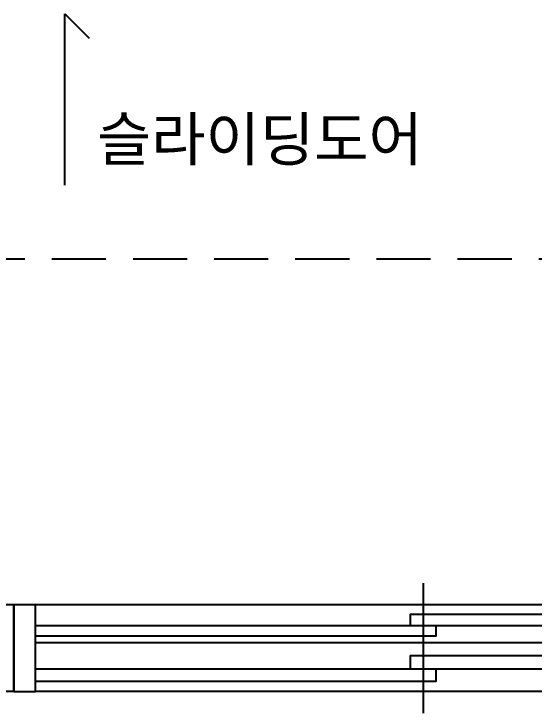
# Model space of a CAD drawing. Header units: millimetres. Extents: x 0 to 460473, y -68369 to 85219.
# Drawn here: x 258726 to 259927, y 27949 to 29565 of the extents above; entities that cross this region are included whole.
import ezdxf

# ---------------------------------------------------------------- set-up
doc = ezdxf.new("R2010")
doc.units = ezdxf.units.MM
doc.header["$LTSCALE"] = 50
doc.linetypes.add('HIDDEN2', pattern=[0.1875, 0.125, -0.0625])
for name, color, linetype in [('fur', 6, 'Continuous'), ('ha', 8, 'Continuous'), ('hid', 8, 'HIDDEN2'), ('text', 7, 'Continuous'), ('win', 4, 'Continuous')]:
    doc.layers.add(name, color=color, linetype=linetype)
doc.styles.add('N 맑은고딕', font='malgun.ttf')

# ---------------------------------------------------------------- blocks, each defined once
blk = doc.blocks.new('EWEDSF')
at = {"layer": 'win'}
for p, q in [((226679, 28249.2), (226679, 27949.2)), ((229374, 28199.2), (225784, 28199.2)), ((229364, 28111.7), (225784, 28111.7)), ((229374, 27999.2), (225784, 27999.2)), ((229364, 27999.2), (225784, 27999.2))]:
    blk.add_line(p, q, dxfattribs=at)
at = {"layer": 'win', "ltscale": 10}
blk.add_lwpolyline([(225734, 28199.2), (225634, 28199.2), (225634, 27999.7), (225734, 27999.7)], close=True, dxfattribs=at)
at = {"layer": 'win'}
blk.add_lwpolyline([(225734, 27999.2), (225784, 27999.2), (225784, 28199.2), (225734, 28199.2)], close=True, dxfattribs=at)
for points in [[(227604.8, 28176.7), (226649, 28176.7), (226649, 28151.7), (227604.8, 28151.7)], [(225784, 28151.7), (226709, 28151.7), (226709, 28126.7), (225784, 28126.7)], [(227604.8, 28081.7), (226649, 28081.7), (226649, 28051.7), (227604.8, 28051.7)], [(225784, 28051.7), (226709, 28051.7), (226709, 28021.7), (225784, 28021.7)]]:
    blk.add_lwpolyline(points, dxfattribs=at)

msp = doc.modelspace()

# ---------------------------------------------------------------- linework, layer by layer
at = {"layer": 'fur'}
for p, q in [((258843.23263534, 29169.17559139), (258843.23263534, 29564.95525035)), ((258843.23263534, 29564.95525035), (258899.29467917, 29508.89320652))]:
    msp.add_line(p, q, dxfattribs=at)
at = {"layer": 'hid', "ltscale": 20}
msp.add_line((258625.69511427, 28999.19557438), (262425.69508131, 28999.19557438), dxfattribs=at)

# ---------------------------------------------------------------- block references
at = {"layer": 'ha'}
msp.add_blockref('EWEDSF', (32991.69642986, 0), dxfattribs=at)

# ---------------------------------------------------------------- texts
at = {"layer": 'text', "insert": (258917.34216143, 29325.57839585), "char_height": 100, "attachment_point": 1, "style": 'N 맑은고딕'}
msp.add_mtext_dynamic_manual_height_columns('슬라이딩도어', width=2503.2681092748, gutter_width=500, heights=[0], dxfattribs=at)

doc.saveas('drawing.dxf')
